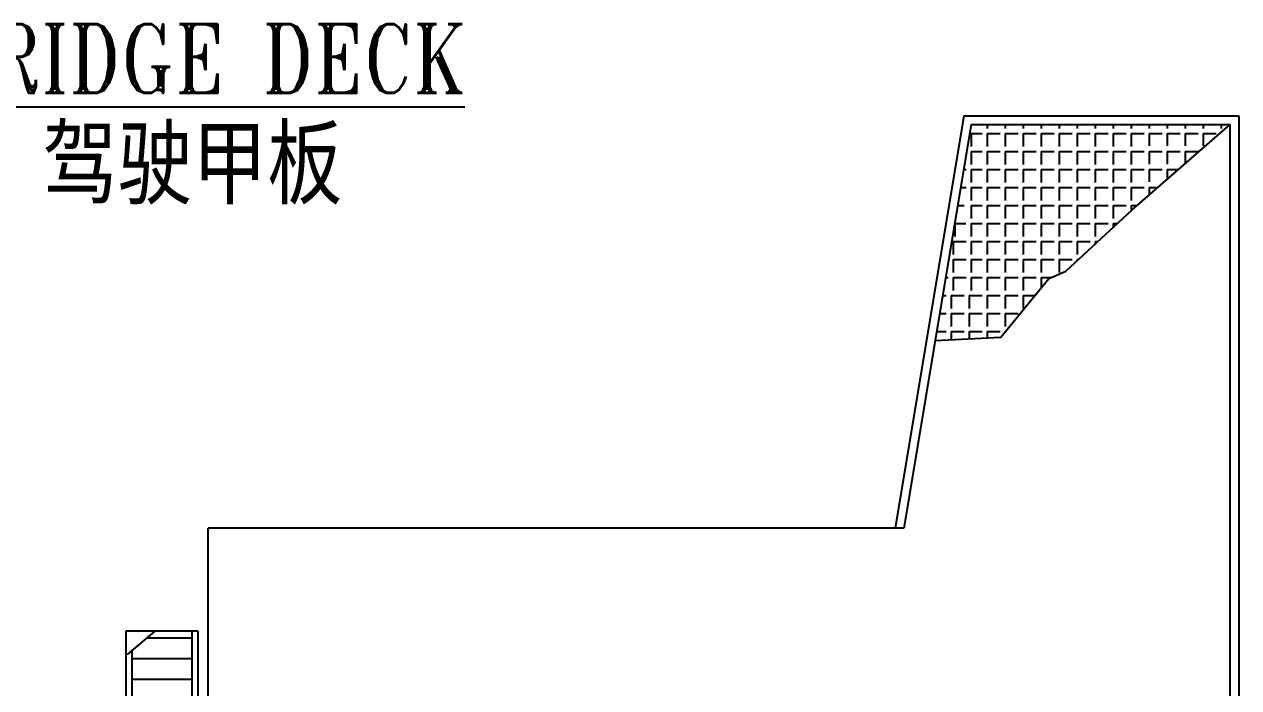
# Model space of a CAD drawing. Header units: millimetres. Extents: x -1838618 to -1600818, y -1770412 to -1553248.
# Drawn here: x -1639262 to -1625120, y -1677805 to -1670078 of the extents above; entities that cross this region are included whole.
import ezdxf
from ezdxf.enums import TextEntityAlignment as Align

# ---------------------------------------------------------------- set-up
doc = ezdxf.new("R2010")
doc.units = ezdxf.units.MM
doc.header["$LTSCALE"] = 100
doc.styles.add('ROMANT', font='', dxfattribs={"width": 0.8})
doc.styles.add('ROMANT8', font='romant.shx', dxfattribs={"width": 0.9, "height": 800, "bigfont": 'hmdxfs.shx'})
doc.styles.get('ROMANT').set_extended_font_data('SimSun')

# ---------------------------------------------------------------- blocks, each defined once
blk = doc.blocks.new('5GGG')
at = {"color": 6}
for p, q in [((1000, 17119, 590), (200, 12319, 590)), ((1000, 17119, 590), (4200, 17119, 590)), ((4200, 17119, 590), (4200, 9913, 590)), ((200, 12319, 590), (-7800, 12319, 590)), ((-7800, 9119, 590), (-7800, 12319, 590))]:
    blk.add_line(p, q, dxfattribs=at)
at = {"color": 2}
for p, q in [((1085, 17019, 590), (302, 12319, 590)), ((1085, 17019, 590), (4100, 17019, 590)), ((4100, 9965, 590), (4100, 17019, 590)), ((302, 12319, 590), (200, 12319, 590)), ((-8760, 11119, 590), (-8760, 9119, 590)), ((-7920, 11119, 590), (-8760, 11119, 590)), ((-8740, 10847, 590), (-8416, 11119, 590)), ((-8511, 11039, 590), (-7990, 11039, 590)), ((-7990, 11119, 590), (-7990, 9119, 590)), ((-7920, 11119, 590), (-7920, 9119, 590)), ((-8690, 10889, 590), (-8690, 9119, 590)), ((-8690, 10799, 590), (-7990, 10799, 590)), ((-8690, 10559, 590), (-7990, 10559, 590))]:
    blk.add_line(p, q, dxfattribs=at)
for p, q in [((1271, 17019, 590), (1271, 16971, 590)), ((1481, 17019, 590), (1481, 16971, 590)), ((1690, 17019, 590), (1690, 16971, 590)), ((1900, 17019, 590), (1900, 16971, 590)), ((2109, 17019, 590), (2109, 16971, 590)), ((2319, 17019, 590), (2319, 16971, 590)), ((2529, 17019, 590), (2529, 16971, 590)), ((2738, 17019, 590), (2738, 16971, 590)), ((2948, 17019, 590), (2948, 16971, 590)), ((2960, 16027, 590), (4100, 17019, 590)), ((3157, 17019, 590), (3157, 16971, 590)), ((3367, 17019, 590), (3367, 16971, 590)), ((3576, 17019, 590), (3576, 16971, 590)), ((3786, 17019, 590), (3786, 16971, 590)), ((3995, 17019, 590), (3995, 16971, 590)), ((1085, 16914, 590), (1214, 16914, 590)), ((1085, 16914, 590), (1085, 16761, 590)), ((1271, 16914, 590), (1424, 16914, 590)), ((1271, 16914, 590), (1271, 16761, 590)), ((1481, 16914, 590), (1633, 16914, 590)), ((1481, 16914, 590), (1481, 16761, 590)), ((1690, 16914, 590), (1843, 16914, 590)), ((1690, 16914, 590), (1690, 16761, 590)), ((1900, 16914, 590), (2052, 16914, 590)), ((1900, 16914, 590), (1900, 16761, 590)), ((2109, 16914, 590), (2262, 16914, 590)), ((2109, 16914, 590), (2109, 16761, 590)), ((2319, 16914, 590), (2471, 16914, 590)), ((2319, 16914, 590), (2319, 16761, 590)), ((2529, 16914, 590), (2681, 16914, 590)), ((2529, 16914, 590), (2529, 16769, 590)), ((2738, 16914, 590), (2890, 16914, 590)), ((2738, 16914, 590), (2738, 16769, 590)), ((2948, 16914, 590), (3100, 16914, 590)), ((2948, 16914, 590), (2948, 16769, 590)), ((3157, 16914, 590), (3310, 16914, 590)), ((3157, 16914, 590), (3157, 16769, 590)), ((3367, 16914, 590), (3519, 16914, 590)), ((3367, 16914, 590), (3367, 16769, 590)), ((3576, 16914, 590), (3729, 16914, 590)), ((3576, 16914, 590), (3576, 16769, 590)), ((3786, 16914, 590), (3938, 16914, 590)), ((3786, 16914, 590), (3786, 16769, 590)), ((1085, 16704, 590), (1214, 16704, 590)), ((1085, 16704, 590), (1085, 16552, 590)), ((1271, 16704, 590), (1424, 16704, 590)), ((1271, 16704, 590), (1271, 16552, 590)), ((1481, 16704, 590), (1633, 16704, 590)), ((1481, 16704, 590), (1481, 16552, 590)), ((1690, 16704, 590), (1843, 16704, 590)), ((1690, 16704, 590), (1690, 16552, 590)), ((1900, 16704, 590), (2052, 16704, 590)), ((1900, 16704, 590), (1900, 16552, 590)), ((2109, 16704, 590), (2262, 16704, 590)), ((2109, 16704, 590), (2109, 16552, 590)), ((2319, 16704, 590), (2471, 16704, 590)), ((2319, 16704, 590), (2319, 16552, 590)), ((2529, 16769, 590), (2529, 16761, 590)), ((2529, 16704, 590), (2681, 16704, 590)), ((2529, 16704, 590), (2529, 16552, 590)), ((2738, 16769, 590), (2738, 16761, 590)), ((2738, 16704, 590), (2890, 16704, 590)), ((2738, 16704, 590), (2738, 16552, 590)), ((2948, 16769, 590), (2948, 16761, 590)), ((2948, 16704, 590), (3100, 16704, 590)), ((2948, 16704, 590), (2948, 16552, 590)), ((3157, 16704, 590), (3310, 16704, 590)), ((3157, 16704, 590), (3157, 16559, 590)), ((3367, 16704, 590), (3519, 16704, 590)), ((3367, 16704, 590), (3367, 16559, 590)), ((3576, 16704, 590), (3729, 16704, 590)), ((3576, 16704, 590), (3576, 16559, 590)), ((998, 16495, 590), (1028, 16495, 590)), ((1085, 16495, 590), (1214, 16495, 590)), ((1085, 16495, 590), (1085, 16342, 590)), ((1271, 16495, 590), (1424, 16495, 590)), ((1271, 16495, 590), (1271, 16342, 590)), ((1481, 16495, 590), (1633, 16495, 590)), ((1481, 16495, 590), (1481, 16342, 590)), ((1690, 16495, 590), (1843, 16495, 590)), ((1690, 16495, 590), (1690, 16342, 590)), ((1900, 16495, 590), (2052, 16495, 590)), ((1900, 16495, 590), (1900, 16342, 590)), ((2109, 16495, 590), (2262, 16495, 590)), ((2109, 16495, 590), (2109, 16342, 590)), ((2319, 16495, 590), (2471, 16495, 590)), ((2319, 16495, 590), (2319, 16342, 590)), ((2529, 16495, 590), (2681, 16495, 590)), ((2529, 16495, 590), (2529, 16342, 590)), ((2738, 16495, 590), (2890, 16495, 590)), ((2738, 16495, 590), (2738, 16342, 590)), ((2948, 16495, 590), (3100, 16495, 590)), ((2948, 16495, 590), (2948, 16342, 590)), ((3157, 16495, 590), (3310, 16495, 590)), ((3157, 16495, 590), (3157, 16350, 590)), ((3367, 16495, 590), (3498, 16495, 590)), ((3367, 16495, 590), (3367, 16381, 590)), ((963, 16285, 590), (1028, 16285, 590)), ((1085, 16285, 590), (1102, 16285, 590)), ((1085, 16285, 590), (1085, 16133, 590)), ((1102, 16285, 590), (1214, 16285, 590)), ((1271, 16285, 590), (1424, 16285, 590)), ((1271, 16285, 590), (1271, 16133, 590)), ((1481, 16285, 590), (1633, 16285, 590)), ((1481, 16285, 590), (1481, 16133, 590)), ((1690, 16285, 590), (1843, 16285, 590)), ((1690, 16285, 590), (1690, 16133, 590)), ((1900, 16285, 590), (2052, 16285, 590)), ((1900, 16285, 590), (1900, 16133, 590)), ((2109, 16285, 590), (2262, 16285, 590)), ((2109, 16285, 590), (2109, 16133, 590)), ((2319, 16285, 590), (2471, 16285, 590)), ((2319, 16285, 590), (2319, 16133, 590)), ((2529, 16285, 590), (2681, 16285, 590)), ((2529, 16285, 590), (2529, 16133, 590)), ((2738, 16285, 590), (2890, 16285, 590)), ((2738, 16285, 590), (2738, 16133, 590)), ((2948, 16285, 590), (3100, 16285, 590)), ((2948, 16285, 590), (2948, 16133, 590)), ((3157, 16285, 590), (3257, 16285, 590)), ((3157, 16285, 590), (3157, 16198, 590)), ((928, 16076, 590), (1002, 16076, 590)), ((1085, 16076, 590), (1189, 16076, 590)), ((1085, 16076, 590), (1085, 15923, 590)), ((1189, 16076, 590), (1214, 16076, 590)), ((1271, 16076, 590), (1424, 16076, 590)), ((1271, 16076, 590), (1271, 15923, 590)), ((1481, 16076, 590), (1633, 16076, 590)), ((1481, 16076, 590), (1481, 15923, 590)), ((1690, 16076, 590), (1843, 16076, 590)), ((1690, 16076, 590), (1690, 15923, 590)), ((1900, 16076, 590), (2052, 16076, 590)), ((1900, 16076, 590), (1900, 15923, 590)), ((2109, 16076, 590), (2262, 16076, 590)), ((2109, 16076, 590), (2109, 15923, 590)), ((2188, 15311, 590), (2960, 16027, 590)), ((2319, 16076, 590), (2471, 16076, 590)), ((2319, 16076, 590), (2319, 15923, 590)), ((2529, 16076, 590), (2681, 16076, 590)), ((2529, 16076, 590), (2529, 15923, 590)), ((2738, 16076, 590), (2890, 16076, 590)), ((2738, 16076, 590), (2738, 15923, 590)), ((2948, 16076, 590), (3016, 16076, 590)), ((2948, 16076, 590), (2948, 16015, 590)), ((894, 15866, 590), (1024, 15866, 590)), ((894, 15866, 590), (894, 15714, 590)), ((1085, 15866, 590), (1214, 15866, 590)), ((1085, 15866, 590), (1085, 15714, 590)), ((1271, 15866, 590), (1275, 15866, 590)), ((1271, 15866, 590), (1271, 15714, 590)), ((1275, 15866, 590), (1424, 15866, 590)), ((1481, 15866, 590), (1633, 15866, 590)), ((1481, 15866, 590), (1481, 15714, 590)), ((1690, 15866, 590), (1843, 15866, 590)), ((1690, 15866, 590), (1690, 15714, 590)), ((1900, 15866, 590), (2052, 15866, 590)), ((1900, 15866, 590), (1900, 15714, 590)), ((2109, 15866, 590), (2262, 15866, 590)), ((2109, 15866, 590), (2109, 15714, 590)), ((2319, 15866, 590), (2471, 15866, 590)), ((2319, 15866, 590), (2319, 15714, 590)), ((2529, 15866, 590), (2681, 15866, 590)), ((2529, 15866, 590), (2529, 15714, 590)), ((2738, 15866, 590), (2787, 15866, 590)), ((2738, 15866, 590), (2738, 15821, 590)), ((875, 15656, 590), (1028, 15656, 590)), ((875, 15656, 590), (875, 15504, 590)), ((1085, 15656, 590), (1214, 15656, 590)), ((1085, 15656, 590), (1085, 15504, 590)), ((1271, 15656, 590), (1362, 15656, 590)), ((1271, 15656, 590), (1271, 15504, 590)), ((1362, 15656, 590), (1424, 15656, 590)), ((1481, 15656, 590), (1633, 15656, 590)), ((1481, 15656, 590), (1481, 15504, 590)), ((1690, 15656, 590), (1843, 15656, 590)), ((1690, 15656, 590), (1690, 15504, 590)), ((1900, 15656, 590), (2052, 15656, 590)), ((1900, 15656, 590), (1900, 15504, 590)), ((2109, 15656, 590), (2262, 15656, 590)), ((2109, 15656, 590), (2109, 15504, 590)), ((2319, 15656, 590), (2471, 15656, 590)), ((2319, 15656, 590), (2319, 15504, 590)), ((2529, 15656, 590), (2560, 15656, 590)), ((2529, 15656, 590), (2529, 15627, 590)), ((875, 15447, 590), (1028, 15447, 590)), ((875, 15447, 590), (875, 15295, 590)), ((1085, 15447, 590), (1214, 15447, 590)), ((1085, 15447, 590), (1085, 15295, 590)), ((1271, 15447, 590), (1424, 15447, 590)), ((1271, 15447, 590), (1271, 15295, 590)), ((1481, 15447, 590), (1633, 15447, 590)), ((1481, 15447, 590), (1481, 15370, 590)), ((1690, 15447, 590), (1843, 15447, 590)), ((1690, 15447, 590), (1690, 15295, 590)), ((1900, 15447, 590), (2052, 15447, 590)), ((1900, 15447, 590), (1900, 15295, 590)), ((2109, 15447, 590), (2262, 15447, 590)), ((2109, 15447, 590), (2109, 15295, 590)), ((2319, 15447, 590), (2334, 15447, 590)), ((2319, 15447, 590), (2319, 15433, 590)), ((1481, 15370, 590), (1481, 15295, 590)), ((1988, 15224, 590), (2188, 15311, 590)), ((788, 15237, 590), (818, 15237, 590)), ((875, 15237, 590), (1028, 15237, 590)), ((875, 15237, 590), (875, 15085, 590)), ((1085, 15237, 590), (1214, 15237, 590)), ((1085, 15237, 590), (1085, 15085, 590)), ((1271, 15237, 590), (1424, 15237, 590)), ((1271, 15237, 590), (1271, 15085, 590)), ((1429, 14544, 590), (1988, 15224, 590)), ((1481, 15237, 590), (1536, 15237, 590)), ((1481, 15237, 590), (1481, 15085, 590)), ((1536, 15237, 590), (1633, 15237, 590)), ((1690, 15237, 590), (1843, 15237, 590)), ((1690, 15237, 590), (1690, 15119, 590)), ((1900, 15237, 590), (2019, 15237, 590)), ((1900, 15237, 590), (1900, 15119, 590)), ((753, 15028, 590), (795, 15028, 590)), ((852, 15028, 590), (1005, 15028, 590)), ((852, 15028, 590), (852, 14875, 590)), ((1062, 15028, 590), (1214, 15028, 590)), ((1062, 15028, 590), (1062, 14875, 590)), ((1271, 15028, 590), (1424, 15028, 590)), ((1271, 15028, 590), (1271, 14875, 590)), ((1481, 15028, 590), (1623, 15028, 590)), ((1481, 15028, 590), (1481, 14875, 590)), ((1623, 15028, 590), (1633, 15028, 590)), ((1690, 15119, 590), (1690, 15085, 590)), ((1690, 15028, 590), (1827, 15028, 590)), ((1690, 15028, 590), (1690, 14875, 590)), ((1900, 15119, 590), (1900, 15117, 590)), ((718, 14818, 590), (795, 14818, 590)), ((852, 14818, 590), (1005, 14818, 590)), ((852, 14818, 590), (852, 14666, 590)), ((1062, 14818, 590), (1214, 14818, 590)), ((1062, 14818, 590), (1062, 14666, 590)), ((1271, 14818, 590), (1424, 14818, 590)), ((1271, 14818, 590), (1271, 14666, 590)), ((1481, 14818, 590), (1633, 14818, 590)), ((1481, 14818, 590), (1481, 14666, 590)), ((683, 14609, 590), (795, 14609, 590)), ((852, 14609, 590), (1005, 14609, 590)), ((852, 14609, 590), (852, 14513, 590)), ((884, 14609, 590), (1005, 14609, 590)), ((1062, 14609, 590), (1214, 14609, 590)), ((1062, 14609, 590), (1062, 14532, 590)), ((1271, 14609, 590), (1424, 14609, 590)), ((1271, 14609, 590), (1271, 14536, 590)), ((1481, 14609, 590), (1482, 14609, 590)), ((1481, 14609, 590), (1481, 14607, 590)), ((666, 14503, 590), (1429, 14544, 590)), ((1062, 14532, 590), (1062, 14525, 590))]:
    blk.add_line(p, q)

msp = doc.modelspace()

# ---------------------------------------------------------------- block references
msp.add_blockref('5GGG', (-1629320.4, -1688264.7))

# ---------------------------------------------------------------- texts
at = {"color": 4, "style": 'ROMANT8', "width": 0.8}
msp.add_text('%%UBRIDGE DECK', height=800, dxfattribs=at).set_placement((-1637205.5, -1670878.4), align=Align.CENTER)
at = {"color": 4, "style": 'ROMANT', "width": 0.8}
msp.add_text('驾驶甲板', height=800, dxfattribs=at).set_placement((-1639050.7, -1672088.4))

doc.saveas('drawing.dxf')
